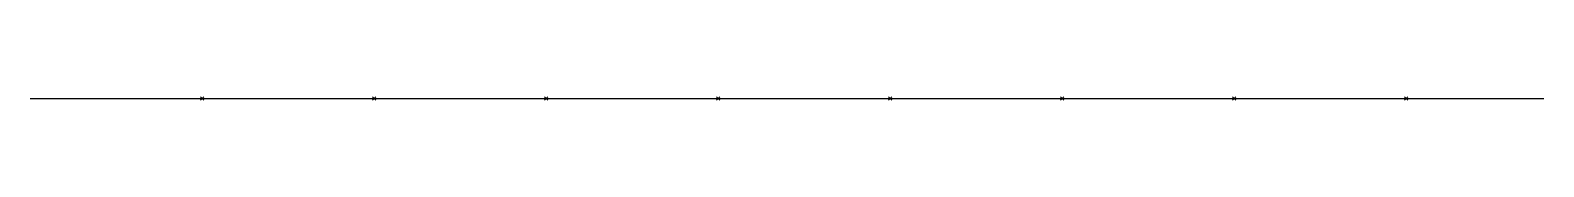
# Model space of a CAD drawing. Header units: inches. Extents: x -9907 to 5440, y -43 to 3048.
# Drawn here: x 1433 to 2313, y 1475 to 1477 of the extents above; entities that cross this region are included whole.
import ezdxf

# ---------------------------------------------------------------- set-up
doc = ezdxf.new("R2010")
doc.units = ezdxf.units.IN
doc.header["$MEASUREMENT"] = 0
doc.header["$PDMODE"] = 3

msp = doc.modelspace()

# ---------------------------------------------------------------- linework, layer by layer
msp.add_line((1433.30066, 1475.56636), (2313.30066, 1475.56636))
for p in [(1533.30066, 1475.56636), (1633.30066, 1475.56636), (1733.30066, 1475.56636), (1833.30066, 1475.56636), (1933.30066, 1475.56636), (2033.30066, 1475.56636), (2133.30066, 1475.56636), (2233.30066, 1475.56636)]:
    msp.add_point(p)

doc.saveas('drawing.dxf')
